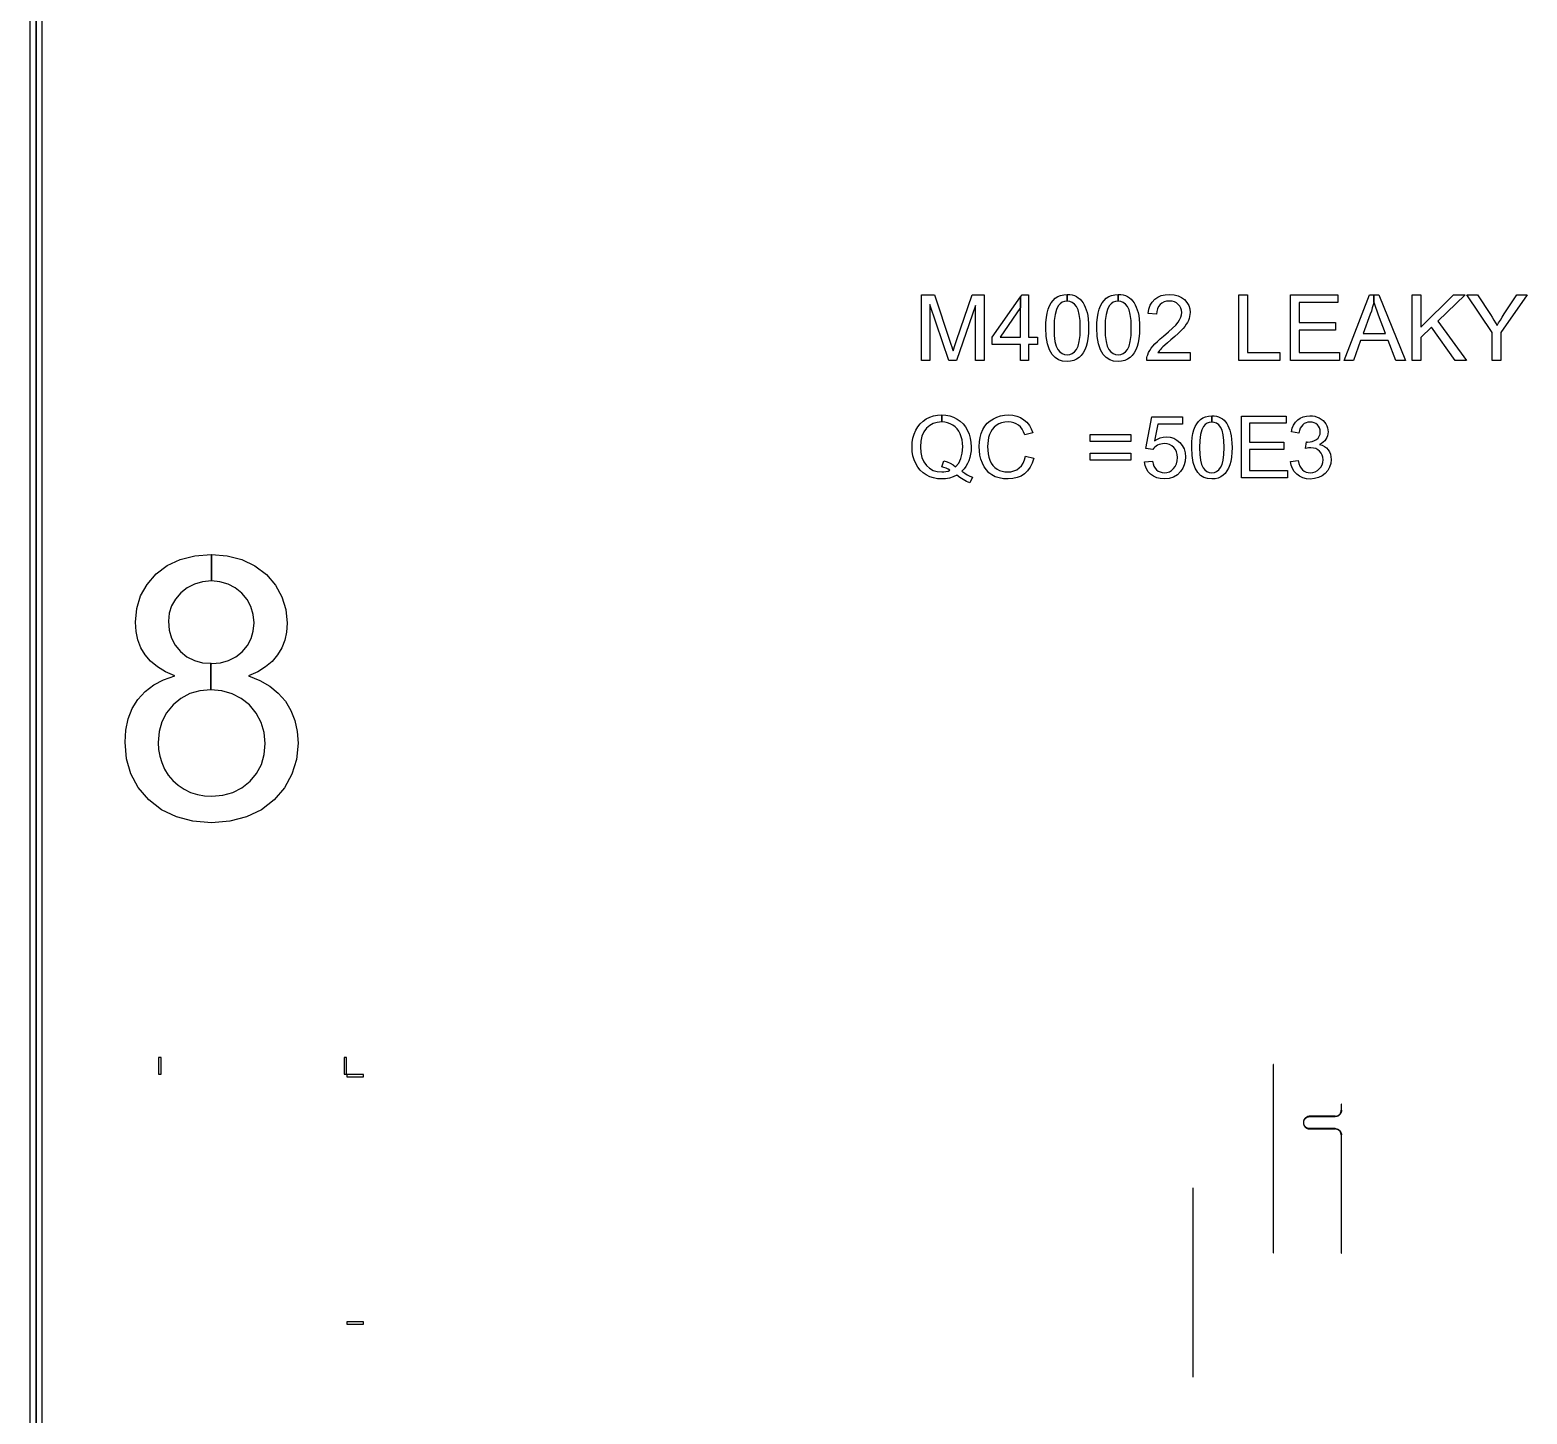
# Model space of a CAD drawing. Extents: x -47275 to 45580, y -34000 to 39989.
# Drawn here: x -10050 to 2051, y -22815 to -11630 of the extents above; entities that cross this region are included whole.
import ezdxf

# ---------------------------------------------------------------- set-up
doc = ezdxf.new("R2010")
doc.units = 0
doc.layers.add('Hybrids', color=5, linetype='CONTINUOUS')

# ---------------------------------------------------------------- blocks, each defined once
blk = doc.blocks.new('highQ')
at = {"layer": 'Hybrids', "linetype": 'CONTINUOUS'}
for points in [[(50, 0), (50, 20000), (0, 20000), (0, 0), (50, 0)], [(20000, 0), (20000, 20000), (19950, 20000), (19950, 0), (20000, 0)], [(7155.223, 15700), (7155.223, 16230.686), (7260.926, 16230.686), (7386.538, 15854.934), (7394.502, 15830.318), (7401.38, 15808.96), (7407.172, 15790.861), (7411.878, 15776.381), (7416.946, 15792.309), (7423.462, 15811.856), (7431.064, 15835.024), (7440.114, 15861.45), (7567.175, 16230.686), (7661.656, 16230.686), (7661.656, 15700), (7593.962, 15700), (7593.962, 16144.169), (7439.752, 15700), (7376.403, 15700), (7222.916, 16151.771), (7222.916, 15700), (7155.223, 15700)], [(8022.565, 16230.686), (8022.565, 15886.79), (8094.241, 15886.79), (8094.241, 15827.06), (8022.565, 15827.06), (8022.565, 15700), (7957.406, 15700), (7957.406, 15827.06), (7727.176, 15827.06), (7727.176, 15886.79), (7957.406, 16213.722), (7957.406, 16126.069), (7791.25, 15886.79), (7957.406, 15886.79), (7957.406, 16126.069), (7957.406, 16213.722), (7969.352, 16230.686), (8022.565, 16230.686)], [(8333.881, 16232.858), (8354.515, 16231.772), (8373.701, 16228.514), (8391.801, 16223.084), (8408.815, 16215.482), (8424.018, 16205.708), (8438.136, 16194.486), (8450.806, 16181.092), (8462.028, 16165.889), (8471.802, 16148.875), (8480.49, 16130.051), (8488.092, 16109.417), (8494.97, 16086.973), (8500.038, 16061.634), (8503.658, 16032.312), (8505.83, 15999.008), (8506.916, 15961.723), (8505.468, 15917.197), (8501.848, 15877.016), (8496.056, 15841.54), (8487.73, 15810.77), (8476.87, 15783.621), (8463.476, 15759.729), (8447.91, 15739.095), (8430.172, 15722.081), (8409.901, 15708.325), (8387.095, 15698.553), (8361.755, 15692.761), (8333.881, 15690.951), (8297.32, 15694.209), (8265.102, 15704.705), (8237.228, 15721.719), (8213.337, 15745.973), (8190.169, 15783.983), (8173.879, 15832.852), (8164.105, 15891.857), (8160.847, 15961.723), (8161.933, 16006.248), (8165.553, 16046.43), (8171.345, 16081.905), (8180.033, 16113.037), (8190.893, 16139.825), (8203.925, 16163.717), (8219.491, 16184.35), (8237.59, 16201.726), (8257.862, 16215.12), (8280.668, 16224.894), (8306.008, 16230.686), (8333.157, 16232.801), (8333.157, 16178.92), (8311.8, 16176.386), (8292.614, 16169.147), (8275.962, 16157.201), (8261.482, 16140.911), (8246.64, 16111.227), (8236.142, 16071.77), (8229.626, 16021.814), (8227.816, 15961.723), (8229.626, 15901.631), (8235.418, 15852.762), (8244.83, 15814.752), (8258.224, 15787.603), (8274.152, 15768.417), (8292.252, 15755.023), (8312.162, 15747.059), (8333.881, 15744.525), (8355.239, 15747.059), (8375.149, 15755.385), (8392.887, 15768.779), (8409.177, 15787.965), (8422.57, 15815.114), (8431.982, 15853.124), (8437.774, 15901.993), (8439.946, 15961.723), (8437.774, 16021.452), (8431.982, 16070.684), (8422.57, 16108.693), (8409.177, 16135.843), (8392.887, 16154.667), (8374.787, 16168.061), (8354.877, 16176.024), (8333.157, 16178.92), (8333.157, 16232.801), (8333.881, 16232.858)], [(8746.194, 16232.858), (8766.828, 16231.772), (8786.014, 16228.514), (8804.114, 16223.084), (8821.128, 16215.482), (8836.331, 16205.708), (8850.449, 16194.486), (8863.119, 16181.092), (8874.341, 16165.889), (8884.115, 16148.875), (8892.803, 16130.051), (8900.405, 16109.417), (8907.283, 16086.973), (8912.351, 16061.634), (8915.971, 16032.312), (8918.143, 15999.008), (8919.229, 15961.723), (8917.781, 15917.197), (8914.161, 15877.016), (8908.369, 15841.54), (8900.043, 15810.77), (8889.183, 15783.621), (8875.789, 15759.729), (8860.223, 15739.095), (8842.485, 15722.081), (8822.214, 15708.325), (8799.408, 15698.553), (8774.068, 15692.761), (8746.194, 15690.951), (8709.633, 15694.209), (8677.415, 15704.705), (8649.541, 15721.719), (8625.65, 15745.973), (8602.482, 15783.983), (8586.192, 15832.852), (8576.418, 15891.857), (8573.16, 15961.723), (8574.246, 16006.248), (8577.866, 16046.43), (8583.658, 16081.905), (8592.346, 16113.037), (8603.206, 16139.825), (8616.238, 16163.717), (8631.804, 16184.35), (8649.903, 16201.726), (8670.175, 16215.12), (8692.981, 16224.894), (8718.321, 16230.686), (8745.47, 16232.801), (8745.47, 16178.92), (8724.113, 16176.386), (8704.927, 16169.147), (8688.275, 16157.201), (8673.795, 16140.911), (8658.953, 16111.227), (8648.455, 16071.77), (8641.939, 16021.814), (8640.129, 15961.723), (8641.939, 15901.631), (8647.731, 15852.762), (8657.143, 15814.752), (8670.537, 15787.603), (8686.465, 15768.417), (8704.565, 15755.023), (8724.475, 15747.059), (8746.194, 15744.525), (8767.552, 15747.059), (8787.462, 15755.385), (8805.2, 15768.779), (8821.49, 15787.965), (8834.883, 15815.114), (8844.295, 15853.124), (8850.087, 15901.993), (8852.259, 15961.723), (8850.087, 16021.452), (8844.295, 16070.684), (8834.883, 16108.693), (8821.49, 16135.843), (8805.2, 16154.667), (8787.1, 16168.061), (8767.19, 16176.024), (8745.47, 16178.92), (8745.47, 16232.801), (8746.194, 16232.858)], [(9327.922, 15762.625), (9327.922, 15700), (8977.147, 15700), (8977.147, 15711.583), (8978.595, 15722.805), (8981.129, 15734.027), (8984.749, 15745.249), (8992.351, 15762.987), (9002.125, 15780.725), (9013.709, 15798.1), (9027.465, 15815.838), (9043.755, 15833.576), (9063.664, 15853.124), (9086.47, 15873.758), (9112.896, 15896.201), (9152.353, 15929.505), (9185.295, 15959.551), (9210.997, 15985.614), (9229.821, 16008.42), (9242.852, 16028.692), (9252.626, 16048.602), (9258.056, 16068.15), (9260.228, 16086.973), (9258.418, 16105.435), (9252.988, 16122.449), (9244.3, 16138.015), (9232.355, 16152.133), (9217.513, 16163.717), (9200.499, 16172.043), (9181.313, 16177.11), (9160.317, 16178.92), (9137.874, 16177.11), (9117.964, 16171.681), (9100.226, 16162.993), (9085.022, 16150.685), (9072.352, 16135.119), (9063.664, 16117.019), (9058.234, 16096.023), (9056.424, 16072.494), (8989.455, 16079.372), (8995.247, 16114.485), (9005.745, 16145.255), (9020.949, 16171.319), (9041.221, 16193.4), (9065.474, 16210.414), (9093.71, 16222.722), (9125.566, 16230.324), (9161.765, 16232.858), (9197.965, 16229.962), (9230.183, 16221.998), (9258.418, 16208.966), (9282.672, 16190.504), (9301.858, 16168.061), (9315.976, 16143.083), (9324.302, 16115.571), (9327.198, 16085.525), (9326.112, 16069.598), (9323.94, 16053.67), (9319.596, 16038.104), (9314.166, 16022.9), (9306.564, 16006.972), (9296.79, 15991.044), (9284.844, 15974.755), (9270.726, 15958.103), (9252.988, 15939.279), (9230.545, 15917.559), (9203.033, 15892.581), (9170.453, 15864.708), (9143.666, 15841.902), (9122.308, 15823.078), (9106.018, 15808.236), (9095.158, 15797.738), (9087.194, 15788.689), (9079.954, 15780.001), (9073.438, 15771.313), (9067.646, 15762.625), (9327.922, 15762.625)], [(9721.315, 15700), (9721.315, 16230.686), (9791.542, 16230.686), (9791.542, 15762.625), (10052.903, 15762.625), (10052.903, 15700), (9721.315, 15700)], [(10137.972, 15700), (10137.972, 16230.686), (10521.688, 16230.686), (10521.688, 16168.061), (10208.199, 16168.061), (10208.199, 16005.524), (10501.778, 16005.524), (10501.778, 15943.261), (10208.199, 15943.261), (10208.199, 15762.625), (10533.996, 15762.625), (10533.996, 15700), (10137.972, 15700)], [(10852.19, 16230.686), (11069.387, 15700), (10989.386, 15700), (10927.485, 15860.726), (10705.581, 15860.726), (10647.3, 15700), (10572.729, 15700), (10776.532, 16230.686), (10812.732, 16230.686), (10812.732, 16174.939), (10806.94, 16149.237), (10800.424, 16123.897), (10792.822, 16098.557), (10784.134, 16073.58), (10725.853, 15917.921), (10905.765, 15917.921), (10850.38, 16064.892), (10838.434, 16096.747), (10828.298, 16125.707), (10819.61, 16151.771), (10812.732, 16174.939), (10812.732, 16230.686), (10852.19, 16230.686)], [(11122.6, 15700), (11122.6, 16230.686), (11192.827, 16230.686), (11192.827, 15967.515), (11456.36, 16230.686), (11551.565, 16230.686), (11328.938, 16015.66), (11561.339, 15700), (11468.668, 15700), (11279.706, 15968.601), (11192.827, 15883.894), (11192.827, 15700), (11122.6, 15700)], [(11769.486, 15700), (11769.486, 15924.799), (11564.958, 16230.686), (11650.39, 16230.686), (11755.006, 16070.684), (11769.124, 16048.24), (11782.88, 16025.796), (11795.912, 16003.352), (11808.944, 15980.909), (11821.252, 16002.266), (11835.37, 16025.072), (11850.211, 16048.964), (11866.863, 16074.666), (11969.67, 16230.686), (12051.481, 16230.686), (11839.714, 15924.799), (11839.714, 15700), (11769.486, 15700)], [(7253.956, 15250.682), (7285.675, 15256.821), (7319.44, 15258.867), (7319.781, 15258.843), (7319.781, 15201.91), (7284.311, 15198.499), (7251.91, 15188.949), (7222.919, 15173.26), (7196.998, 15151.091), (7175.511, 15122.442), (7160.163, 15087.994), (7150.955, 15047.067), (7148.226, 15000), (7150.955, 14953.956), (7160.163, 14913.711), (7175.17, 14878.922), (7196.316, 14850.273), (7221.896, 14827.421), (7251.228, 14811.05), (7283.629, 14801.159), (7319.781, 14798.09), (7337.176, 14798.772), (7354.229, 14801.159), (7370.6, 14805.252), (7386.63, 14811.391), (7370.6, 14820.6), (7354.57, 14828.444), (7337.858, 14834.925), (7321.146, 14840.041), (7337.176, 14888.131), (7364.461, 14878.922), (7389.359, 14868.008), (7411.528, 14855.047), (7431.651, 14840.382), (7456.889, 14870.054), (7475.307, 14906.889), (7486.221, 14950.204), (7489.972, 15000.341), (7488.608, 15029.672), (7484.515, 15056.957), (7478.035, 15082.537), (7469.168, 15106.412), (7457.571, 15127.558), (7443.588, 15146.657), (7427.217, 15162.687), (7408.799, 15176.671), (7388.335, 15187.585), (7366.507, 15195.429), (7343.656, 15200.204), (7319.781, 15201.91), (7319.781, 15258.843), (7353.206, 15256.48), (7385.266, 15250.341), (7415.62, 15240.109), (7444.27, 15225.784), (7470.191, 15207.708), (7493.042, 15186.221), (7512.483, 15161.664), (7528.854, 15133.697), (7541.473, 15103.001), (7550.682, 15070.6), (7556.139, 15036.494), (7558.185, 15000.341), (7556.821, 14969.986), (7553.41, 14941.678), (7547.612, 14914.393), (7539.427, 14889.154), (7528.854, 14865.279), (7515.893, 14843.11), (7500.545, 14822.305), (7482.81, 14803.547), (7505.32, 14788.54), (7526.807, 14775.921), (7547.612, 14765.348), (7567.735, 14757.162), (7548.294, 14711.118), (7521.35, 14722.032), (7494.406, 14736.016), (7467.462, 14752.728), (7440.859, 14772.51), (7412.21, 14758.867), (7382.196, 14748.977), (7350.818, 14743.178), (7318.076, 14741.473), (7284.652, 14743.52), (7253.274, 14749.659), (7223.26, 14759.891), (7194.952, 14774.215), (7168.69, 14791.951), (7145.839, 14813.438), (7126.057, 14837.994), (7109.686, 14866.303), (7096.384, 14896.657), (7087.176, 14929.399), (7081.719, 14963.506), (7080.013, 15000), (7081.719, 15036.153), (7087.517, 15070.6), (7096.726, 15103.342), (7110.027, 15134.72), (7126.398, 15163.028), (7146.18, 15187.926), (7169.031, 15209.413), (7195.293, 15227.148), (7223.601, 15240.791), (7253.956, 15250.682)], [(7998.363, 14925.307), (8064.529, 14908.595), (8051.91, 14870.054), (8035.198, 14836.63), (8014.393, 14807.981), (7989.495, 14784.106), (7960.846, 14765.348), (7929.468, 14752.046), (7895.021, 14743.861), (7857.503, 14741.473), (7818.963, 14743.52), (7784.175, 14749.659), (7753.138, 14759.891), (7725.853, 14774.215), (7701.978, 14792.292), (7681.173, 14814.461), (7663.438, 14840.041), (7648.772, 14869.713), (7637.176, 14901.432), (7628.991, 14934.174), (7623.875, 14968.281), (7622.51, 15003.751), (7624.216, 15041.269), (7629.673, 15076.739), (7638.881, 15109.481), (7652.183, 15139.836), (7668.554, 15167.121), (7688.336, 15190.996), (7711.187, 15211.118), (7737.108, 15228.172), (7765.416, 15241.132), (7795.089, 15250.682), (7826.126, 15256.48), (7858.527, 15258.526), (7894.338, 15256.139), (7927.422, 15248.977), (7957.435, 15237.039), (7984.72, 15220.327), (8008.254, 15199.181), (8028.036, 15174.284), (8043.724, 15145.293), (8056.003, 15112.892), (7990.86, 15097.544), (7980.969, 15122.783), (7969.373, 15144.611), (7955.73, 15162.687), (7940.382, 15177.012), (7922.647, 15187.585), (7902.865, 15195.429), (7881.037, 15200.204), (7857.162, 15201.91), (7829.195, 15199.863), (7803.956, 15194.747), (7781.105, 15186.221), (7760.641, 15174.284), (7742.565, 15159.277), (7727.558, 15141.882), (7715.621, 15122.101), (7706.412, 15099.932), (7699.25, 15076.398), (7694.475, 15052.524), (7691.405, 15028.308), (7690.723, 15004.093), (7691.746, 14973.056), (7695.157, 14944.065), (7700.955, 14917.121), (7709.141, 14892.565), (7719.714, 14870.054), (7733.015, 14850.955), (7748.704, 14834.584), (7767.121, 14821.623), (7786.903, 14811.05), (7807.708, 14803.888), (7829.536, 14799.454), (7852.046, 14798.09), (7878.649, 14799.795), (7903.206, 14805.934), (7925.716, 14815.825), (7946.18, 14830.15), (7963.574, 14847.885), (7978.24, 14869.713), (7989.836, 14895.634), (7998.363, 14925.307), (7998.363, 14925.307)], [(9502.593, 15251.993), (9503.275, 15252.046), (9522.716, 15251.023), (9540.792, 15247.953), (9557.845, 15242.837), (9573.875, 15235.675), (9588.2, 15226.466), (9601.501, 15215.893), (9613.439, 15203.274), (9624.012, 15188.949), (9633.22, 15172.919), (9641.406, 15155.184), (9648.568, 15135.743), (9655.048, 15114.597), (9659.823, 15090.723), (9663.234, 15063.097), (9665.28, 15031.719), (9666.303, 14996.589), (9664.939, 14954.638), (9661.529, 14916.78), (9656.072, 14883.356), (9648.227, 14854.365), (9637.995, 14828.786), (9625.376, 14806.275), (9610.71, 14786.835), (9593.998, 14770.805), (9574.898, 14757.844), (9553.411, 14748.635), (9529.537, 14743.178), (9503.275, 14741.473), (9468.827, 14744.543), (9438.473, 14754.434), (9412.211, 14770.464), (9389.7, 14793.315), (9367.872, 14829.127), (9352.525, 14875.17), (9343.316, 14930.764), (9340.246, 14996.589), (9341.269, 15038.54), (9344.68, 15076.398), (9350.137, 15109.822), (9358.323, 15139.154), (9368.555, 15164.393), (9380.833, 15186.903), (9395.499, 15206.344), (9412.552, 15222.715), (9431.651, 15235.334), (9453.138, 15244.543), (9477.013, 15250), (9502.593, 15251.993), (9502.593, 15201.228), (9482.47, 15198.84), (9464.394, 15192.019), (9448.705, 15180.764), (9435.062, 15165.416), (9421.078, 15137.449), (9411.188, 15100.273), (9405.048, 15053.206), (9403.343, 14996.589), (9405.048, 14939.972), (9410.505, 14893.929), (9419.373, 14858.117), (9431.992, 14832.537), (9446.999, 14814.461), (9464.052, 14801.841), (9482.811, 14794.338), (9503.275, 14791.951), (9523.398, 14794.338), (9542.156, 14802.183), (9558.868, 14814.802), (9574.216, 14832.878), (9586.836, 14858.458), (9595.703, 14894.27), (9601.16, 14940.314), (9603.207, 14996.589), (9601.16, 15052.865), (9595.703, 15099.249), (9586.836, 15135.061), (9574.216, 15160.641), (9558.868, 15178.376), (9541.815, 15190.996), (9523.057, 15198.499), (9502.593, 15201.228), (9502.593, 15251.993)], [(9742.565, 14750), (9742.565, 15250), (10104.093, 15250), (10104.093, 15190.996), (9808.732, 15190.996), (9808.732, 15037.858), (10085.335, 15037.858), (10085.335, 14979.195), (9808.732, 14979.195), (9808.732, 14809.004), (10115.689, 14809.004), (10115.689, 14750), (9742.565, 14750)], [(10139.768, 14881.992), (10201.16, 14890.177), (10207.299, 14865.62), (10215.143, 14845.157), (10225.034, 14828.103), (10236.972, 14814.802), (10250.273, 14804.57), (10265.28, 14797.408), (10281.31, 14793.315), (10299.045, 14791.951), (10319.85, 14793.656), (10338.95, 14799.454), (10356.344, 14808.663), (10372.033, 14821.964), (10384.993, 14837.653), (10394.543, 14855.389), (10400, 14874.829), (10402.047, 14896.316), (10400, 14916.439), (10394.884, 14934.857), (10386.358, 14951.228), (10374.42, 14965.893), (10359.414, 14977.831), (10343.042, 14986.357), (10324.284, 14991.473), (10304.161, 14993.52), (10294.611, 14992.837), (10284.379, 14991.814), (10273.124, 14989.427), (10260.846, 14986.698), (10267.667, 15040.586), (10270.396, 15040.245), (10273.124, 15039.904), (10275.512, 15039.904), (10277.558, 15039.904), (10296.658, 15040.927), (10314.734, 15045.02), (10331.787, 15051.159), (10348.158, 15060.368), (10361.801, 15071.964), (10371.692, 15086.289), (10377.49, 15103.342), (10379.536, 15123.465), (10377.831, 15139.495), (10373.738, 15154.161), (10366.576, 15167.462), (10356.685, 15179.399), (10344.407, 15188.949), (10330.423, 15195.771), (10314.734, 15199.863), (10297.681, 15201.569), (10280.287, 15199.863), (10264.598, 15195.771), (10250.614, 15188.608), (10237.995, 15179.058), (10227.081, 15166.098), (10218.213, 15150.75), (10211.733, 15132.333), (10207.299, 15111.528), (10145.907, 15122.442), (10153.07, 15151.432), (10164.325, 15177.012), (10178.65, 15199.181), (10197.067, 15217.94), (10218.213, 15232.605), (10241.746, 15243.52), (10267.667, 15249.659), (10296.317, 15252.046), (10316.098, 15250.682), (10335.539, 15247.612), (10353.957, 15241.814), (10371.692, 15234.311), (10387.722, 15224.761), (10402.047, 15213.506), (10413.984, 15200.887), (10424.216, 15186.562), (10432.06, 15170.873), (10437.858, 15155.184), (10441.269, 15138.813), (10442.633, 15122.101), (10441.269, 15106.071), (10438.199, 15091.064), (10432.742, 15076.739), (10425.239, 15063.097), (10415.348, 15050.477), (10403.411, 15039.222), (10389.427, 15029.331), (10373.738, 15020.805), (10394.543, 15013.983), (10412.961, 15004.775), (10428.991, 14992.837), (10442.633, 14978.172), (10453.206, 14961.118), (10461.051, 14942.019), (10465.484, 14920.873), (10467.19, 14897.681), (10464.12, 14865.962), (10455.253, 14836.971), (10440.246, 14810.368), (10419.441, 14786.494), (10393.861, 14766.371), (10365.212, 14752.387), (10333.493, 14743.861), (10298.704, 14741.132), (10266.985, 14743.52), (10238.336, 14750.682), (10212.415, 14762.96), (10189.223, 14780.354), (10169.782, 14801.159), (10155.116, 14825.375), (10144.884, 14851.978), (10139.768, 14881.992), (10139.768, 14881.992)], [(8958.731, 14880.968), (9023.192, 14886.425), (9027.626, 14864.256), (9034.788, 14845.157), (9044.338, 14828.786), (9056.276, 14815.484), (9069.918, 14804.911), (9084.925, 14797.749), (9101.296, 14793.315), (9119.372, 14791.951), (9140.518, 14793.997), (9160.3, 14800.136), (9178.035, 14810.709), (9194.407, 14825.375), (9207.708, 14843.451), (9217.258, 14864.256), (9223.056, 14887.79), (9225.102, 14914.052), (9223.056, 14938.608), (9217.599, 14960.777), (9208.39, 14980.218), (9195.43, 14996.93), (9179.4, 15009.891), (9161.323, 15019.44), (9140.859, 15025.238), (9118.349, 15027.285), (9103.683, 15026.262), (9090.041, 15023.874), (9077.08, 15019.44), (9064.802, 15013.642), (9053.206, 15006.48), (9043.315, 14998.294), (9034.447, 14989.086), (9027.285, 14978.854), (8969.645, 14986.357), (9018.076, 15243.178), (9266.712, 15243.178), (9266.712, 15184.515), (9067.19, 15184.515), (9040.246, 15050.136), (9062.756, 15063.779), (9086.289, 15073.67), (9110.164, 15079.468), (9134.72, 15081.514), (9166.098, 15078.444), (9195.089, 15069.918), (9221.351, 15055.934), (9245.225, 15036.153), (9264.666, 15011.596), (9278.99, 14984.311), (9287.176, 14953.274), (9290.246, 14919.509), (9287.517, 14886.425), (9280.355, 14856.071), (9267.735, 14827.762), (9250.682, 14802.183), (9224.42, 14775.58), (9193.724, 14756.48), (9158.595, 14745.225), (9119.372, 14741.473), (9086.63, 14743.861), (9057.299, 14751.023), (9031.037, 14762.96), (9007.844, 14779.672), (8988.404, 14800.136), (8974.079, 14824.011), (8963.847, 14850.955), (8958.731, 14880.968), (8958.731, 14880.968)], [(8518.622, 15043.997), (8518.622, 15101.296), (8848.772, 15101.296), (8848.772, 15043.997), (8518.622, 15043.997)], [(8518.622, 14892.223), (8518.622, 14949.522), (8848.772, 14949.522), (8848.772, 14892.223), (8518.622, 14892.223)], [(990, 9932.6), (1010, 9932.6), (1010, 10067.4), (990, 10067.4), (990, 9932.6)], [(2490, 9932.6), (2510, 9932.6), (2510, 10067.4), (2490, 10067.4), (2490, 9932.6)], [(2512.6, 9930), (2512.6, 9910), (2647.4, 9910), (2647.4, 9930), (2512.6, 9930)], [(10001.3, 10001), (10001.3, 10011), (9998.7, 10011), (9998.7, 10001), (10001.3, 10001)], [(9998.7, 10001), (9998.7, 8501), (10001.3, 8501), (10001.3, 10001), (9998.7, 10001)], [(10551.3, 9680), (10551.3, 9690), (10548.7, 9690), (10548.7, 9680), (10551.3, 9680)], [(10245.459, 9540), (10245.645, 9544.244), (10246.199, 9548.457), (10247.119, 9552.604), (10248.396, 9556.656), (10250.022, 9560.582), (10251.984, 9564.35), (10254.267, 9567.933), (10256.853, 9571.304), (10259.723, 9574.436), (10262.856, 9577.306), (10266.226, 9579.893), (10269.809, 9582.175), (10273.578, 9584.137), (10277.503, 9585.763), (10281.555, 9587.041), (10285.703, 9587.96), (10289.915, 9588.515), (10294.159, 9588.7), (10294.159, 9591.3), (10289.688, 9591.105), (10285.251, 9590.521), (10280.882, 9589.552), (10276.614, 9588.206), (10272.479, 9586.494), (10268.509, 9584.427), (10264.735, 9582.022), (10261.184, 9579.298), (10257.885, 9576.275), (10254.861, 9572.975), (10252.137, 9569.424), (10249.732, 9565.65), (10247.666, 9561.68), (10245.953, 9557.546), (10244.607, 9553.277), (10243.639, 9548.908), (10243.054, 9544.471), (10242.859, 9540), (10245.459, 9540)], [(10500, 9591.3), (10294.159, 9591.3), (10294.159, 9588.7), (10500, 9588.7), (10500, 9591.3)], [(10500, 9591.3), (10504.244, 9591.485), (10508.457, 9592.04), (10512.604, 9592.959), (10516.656, 9594.237), (10520.582, 9595.863), (10524.35, 9597.825), (10527.933, 9600.107), (10531.304, 9602.694), (10534.436, 9605.564), (10537.306, 9608.696), (10539.893, 9612.067), (10542.175, 9615.65), (10544.137, 9619.418), (10545.763, 9623.344), (10547.041, 9627.396), (10547.96, 9631.543), (10548.515, 9635.756), (10548.7, 9640), (10551.3, 9640), (10551.105, 9635.529), (10550.521, 9631.092), (10549.552, 9626.723), (10548.206, 9622.454), (10546.494, 9618.32), (10544.427, 9614.35), (10542.022, 9610.576), (10539.298, 9607.025), (10536.275, 9603.725), (10532.975, 9600.702), (10529.424, 9597.978), (10525.65, 9595.573), (10521.68, 9593.506), (10517.546, 9591.794), (10513.277, 9590.448), (10508.908, 9589.479), (10504.471, 9588.895), (10500, 9588.7), (10500, 9591.3)], [(10548.7, 9680), (10548.7, 9640), (10551.3, 9640), (10551.3, 9680), (10548.7, 9680)], [(10294.159, 9491.3), (10289.915, 9491.485), (10285.703, 9492.04), (10281.555, 9492.959), (10277.503, 9494.237), (10273.578, 9495.863), (10269.809, 9497.825), (10266.226, 9500.107), (10262.856, 9502.694), (10259.723, 9505.564), (10256.853, 9508.696), (10254.267, 9512.067), (10251.984, 9515.65), (10250.022, 9519.418), (10248.396, 9523.344), (10247.119, 9527.396), (10246.199, 9531.543), (10245.645, 9535.756), (10245.459, 9540), (10242.859, 9540), (10243.054, 9535.529), (10243.639, 9531.092), (10244.607, 9526.723), (10245.953, 9522.454), (10247.666, 9518.32), (10249.732, 9514.35), (10252.137, 9510.576), (10254.861, 9507.025), (10257.885, 9503.725), (10261.184, 9500.702), (10264.735, 9497.978), (10268.509, 9495.573), (10272.479, 9493.506), (10276.614, 9491.794), (10280.882, 9490.448), (10285.251, 9489.479), (10289.688, 9488.895), (10294.159, 9488.7), (10294.159, 9491.3)], [(10294.159, 9488.7), (10500, 9488.7), (10500, 9491.3), (10294.159, 9491.3), (10294.159, 9488.7)], [(10548.7, 9440), (10548.515, 9444.244), (10547.96, 9448.457), (10547.041, 9452.604), (10545.763, 9456.656), (10544.137, 9460.582), (10542.175, 9464.35), (10539.893, 9467.933), (10537.306, 9471.304), (10534.436, 9474.436), (10531.304, 9477.306), (10527.933, 9479.893), (10524.35, 9482.175), (10520.582, 9484.137), (10516.656, 9485.763), (10512.604, 9487.041), (10508.457, 9487.96), (10504.244, 9488.515), (10500, 9488.7), (10500, 9491.3), (10504.471, 9491.105), (10508.908, 9490.521), (10513.277, 9489.552), (10517.546, 9488.206), (10521.68, 9486.494), (10525.65, 9484.427), (10529.424, 9482.022), (10532.975, 9479.298), (10536.275, 9476.275), (10539.298, 9472.975), (10542.022, 9469.424), (10544.427, 9465.65), (10546.494, 9461.68), (10548.206, 9457.546), (10549.552, 9453.277), (10550.521, 9448.908), (10551.105, 9444.471), (10551.3, 9440), (10548.7, 9440)], [(10548.7, 9440), (10548.7, 9400), (10551.3, 9400), (10551.3, 9440), (10548.7, 9440)], [(10548.7, 9400), (10548.7, 8500), (10551.3, 8500), (10551.3, 9400), (10548.7, 9400)], [(9351.3, 9000), (9351.3, 9010), (9348.7, 9010), (9348.7, 9000), (9351.3, 9000)], [(9348.7, 9000), (9348.7, 7500), (9351.3, 7500), (9351.3, 9000), (9348.7, 9000)], [(9998.7, 8501), (9998.7, 8487), (10001.3, 8487), (10001.3, 8501), (9998.7, 8501)], [(10548.7, 8500), (10548.7, 8486), (10551.3, 8486), (10551.3, 8500), (10548.7, 8500)], [(2512.6, 7930), (2512.6, 7910), (2647.4, 7910), (2647.4, 7930), (2512.6, 7930)], [(9348.7, 7500), (9348.7, 7486), (9351.3, 7486), (9351.3, 7500), (9348.7, 7500)]]:
    blk.add_lwpolyline(points, close=True, dxfattribs=at)

msp = doc.modelspace()

# ---------------------------------------------------------------- linework, layer by layer
at = {"layer": 'Hybrids', "linetype": 'CONTINUOUS'}
msp.add_lwpolyline([(-8586.485, -15868.567), (-8583.589, -15868.79), (-8583.589, -16082.869), (-8655.988, -16090.109), (-8721.148, -16107.484), (-8779.067, -16137.892), (-8831.195, -16178.436), (-8874.634, -16229.115), (-8905.042, -16284.139), (-8923.866, -16343.506), (-8929.657, -16407.217), (-8923.866, -16479.616), (-8906.49, -16544.776), (-8876.082, -16602.695), (-8832.642, -16653.375), (-8780.515, -16695.366), (-8721.148, -16725.774), (-8654.54, -16743.15), (-8587.933, -16748.375), (-8587.933, -16961.795), (-8676.26, -16970.483), (-8757.347, -16992.203), (-8829.747, -17031.299), (-8893.458, -17083.426), (-8947.033, -17148.585), (-8984.681, -17220.985), (-9006.401, -17300.624), (-9013.641, -17387.503), (-9010.745, -17443.974), (-9000.609, -17497.55), (-8984.681, -17551.125), (-8961.513, -17603.253), (-8932.553, -17652.484), (-8896.354, -17695.924), (-8852.914, -17733.571), (-8803.683, -17765.427), (-8751.555, -17791.491), (-8696.532, -17808.867), (-8638.613, -17819.002), (-8579.245, -17821.898), (-8490.918, -17814.658), (-8409.831, -17792.939), (-8335.984, -17755.291), (-8270.824, -17701.716), (-8218.697, -17638.004), (-8179.601, -17565.605), (-8157.882, -17485.966), (-8149.194, -17396.191), (-8157.882, -17306.416), (-8181.049, -17225.329), (-8220.145, -17151.481), (-8275.168, -17084.874), (-8341.776, -17031.299), (-8415.623, -16993.651), (-8498.158, -16970.483), (-8587.933, -16961.795), (-8587.933, -16748.375), (-8580.693, -16748.942), (-8509.742, -16743.15), (-8444.583, -16725.774), (-8386.663, -16696.814), (-8334.536, -16654.823), (-8292.544, -16605.591), (-8262.136, -16549.12), (-8244.761, -16488.304), (-8237.521, -16421.697), (-8244.761, -16353.642), (-8263.584, -16289.93), (-8293.992, -16233.459), (-8337.432, -16181.332), (-8391.007, -16139.34), (-8448.927, -16107.484), (-8514.086, -16090.109), (-8583.589, -16082.869), (-8583.589, -15868.79), (-8454.718, -15878.703), (-8335.984, -15909.11), (-8231.729, -15959.79), (-8139.058, -16030.741), (-8065.211, -16116.172), (-8013.083, -16210.291), (-7981.227, -16313.098), (-7969.644, -16423.145), (-7975.436, -16495.544), (-7989.915, -16562.152), (-8014.531, -16624.415), (-8047.835, -16680.886), (-8091.274, -16733.014), (-8144.85, -16777.901), (-8208.561, -16816.997), (-8282.408, -16848.853), (-8191.185, -16886.5), (-8111.546, -16932.836), (-8043.491, -16989.307), (-7985.571, -17054.466), (-7940.684, -17129.762), (-7908.828, -17210.849), (-7890.004, -17299.176), (-7882.764, -17393.295), (-7895.796, -17525.061), (-7931.996, -17643.796), (-7991.363, -17753.843), (-8075.346, -17850.858), (-8179.601, -17931.945), (-8298.336, -17989.865), (-8432.999, -18024.615), (-8582.141, -18036.199), (-8732.732, -18024.615), (-8865.946, -17989.865), (-8986.129, -17931.945), (-9088.936, -17850.858), (-9174.367, -17752.395), (-9233.734, -17642.348), (-9269.934, -17520.718), (-9281.518, -17386.055), (-9275.726, -17287.592), (-9255.454, -17196.369), (-9223.598, -17113.834), (-9177.263, -17039.987), (-9119.343, -16976.275), (-9049.84, -16922.7), (-8970.201, -16880.708), (-8877.53, -16848.853), (-8954.273, -16816.997), (-9019.433, -16777.901), (-9074.456, -16731.566), (-9117.895, -16679.438), (-9152.647, -16622.967), (-9177.263, -16559.256), (-9191.743, -16491.2), (-9196.087, -16415.905), (-9185.951, -16305.858), (-9155.543, -16203.051), (-9103.416, -16110.38), (-9029.568, -16026.397), (-8939.793, -15958.342), (-8835.538, -15909.11), (-8718.252, -15878.703), (-8586.485, -15868.567)], close=True, dxfattribs=at)

# ---------------------------------------------------------------- block references
for p in [(-30000, -30000), (-10000, -30000)]:
    msp.add_blockref('highQ', p)

doc.saveas('drawing.dxf')
